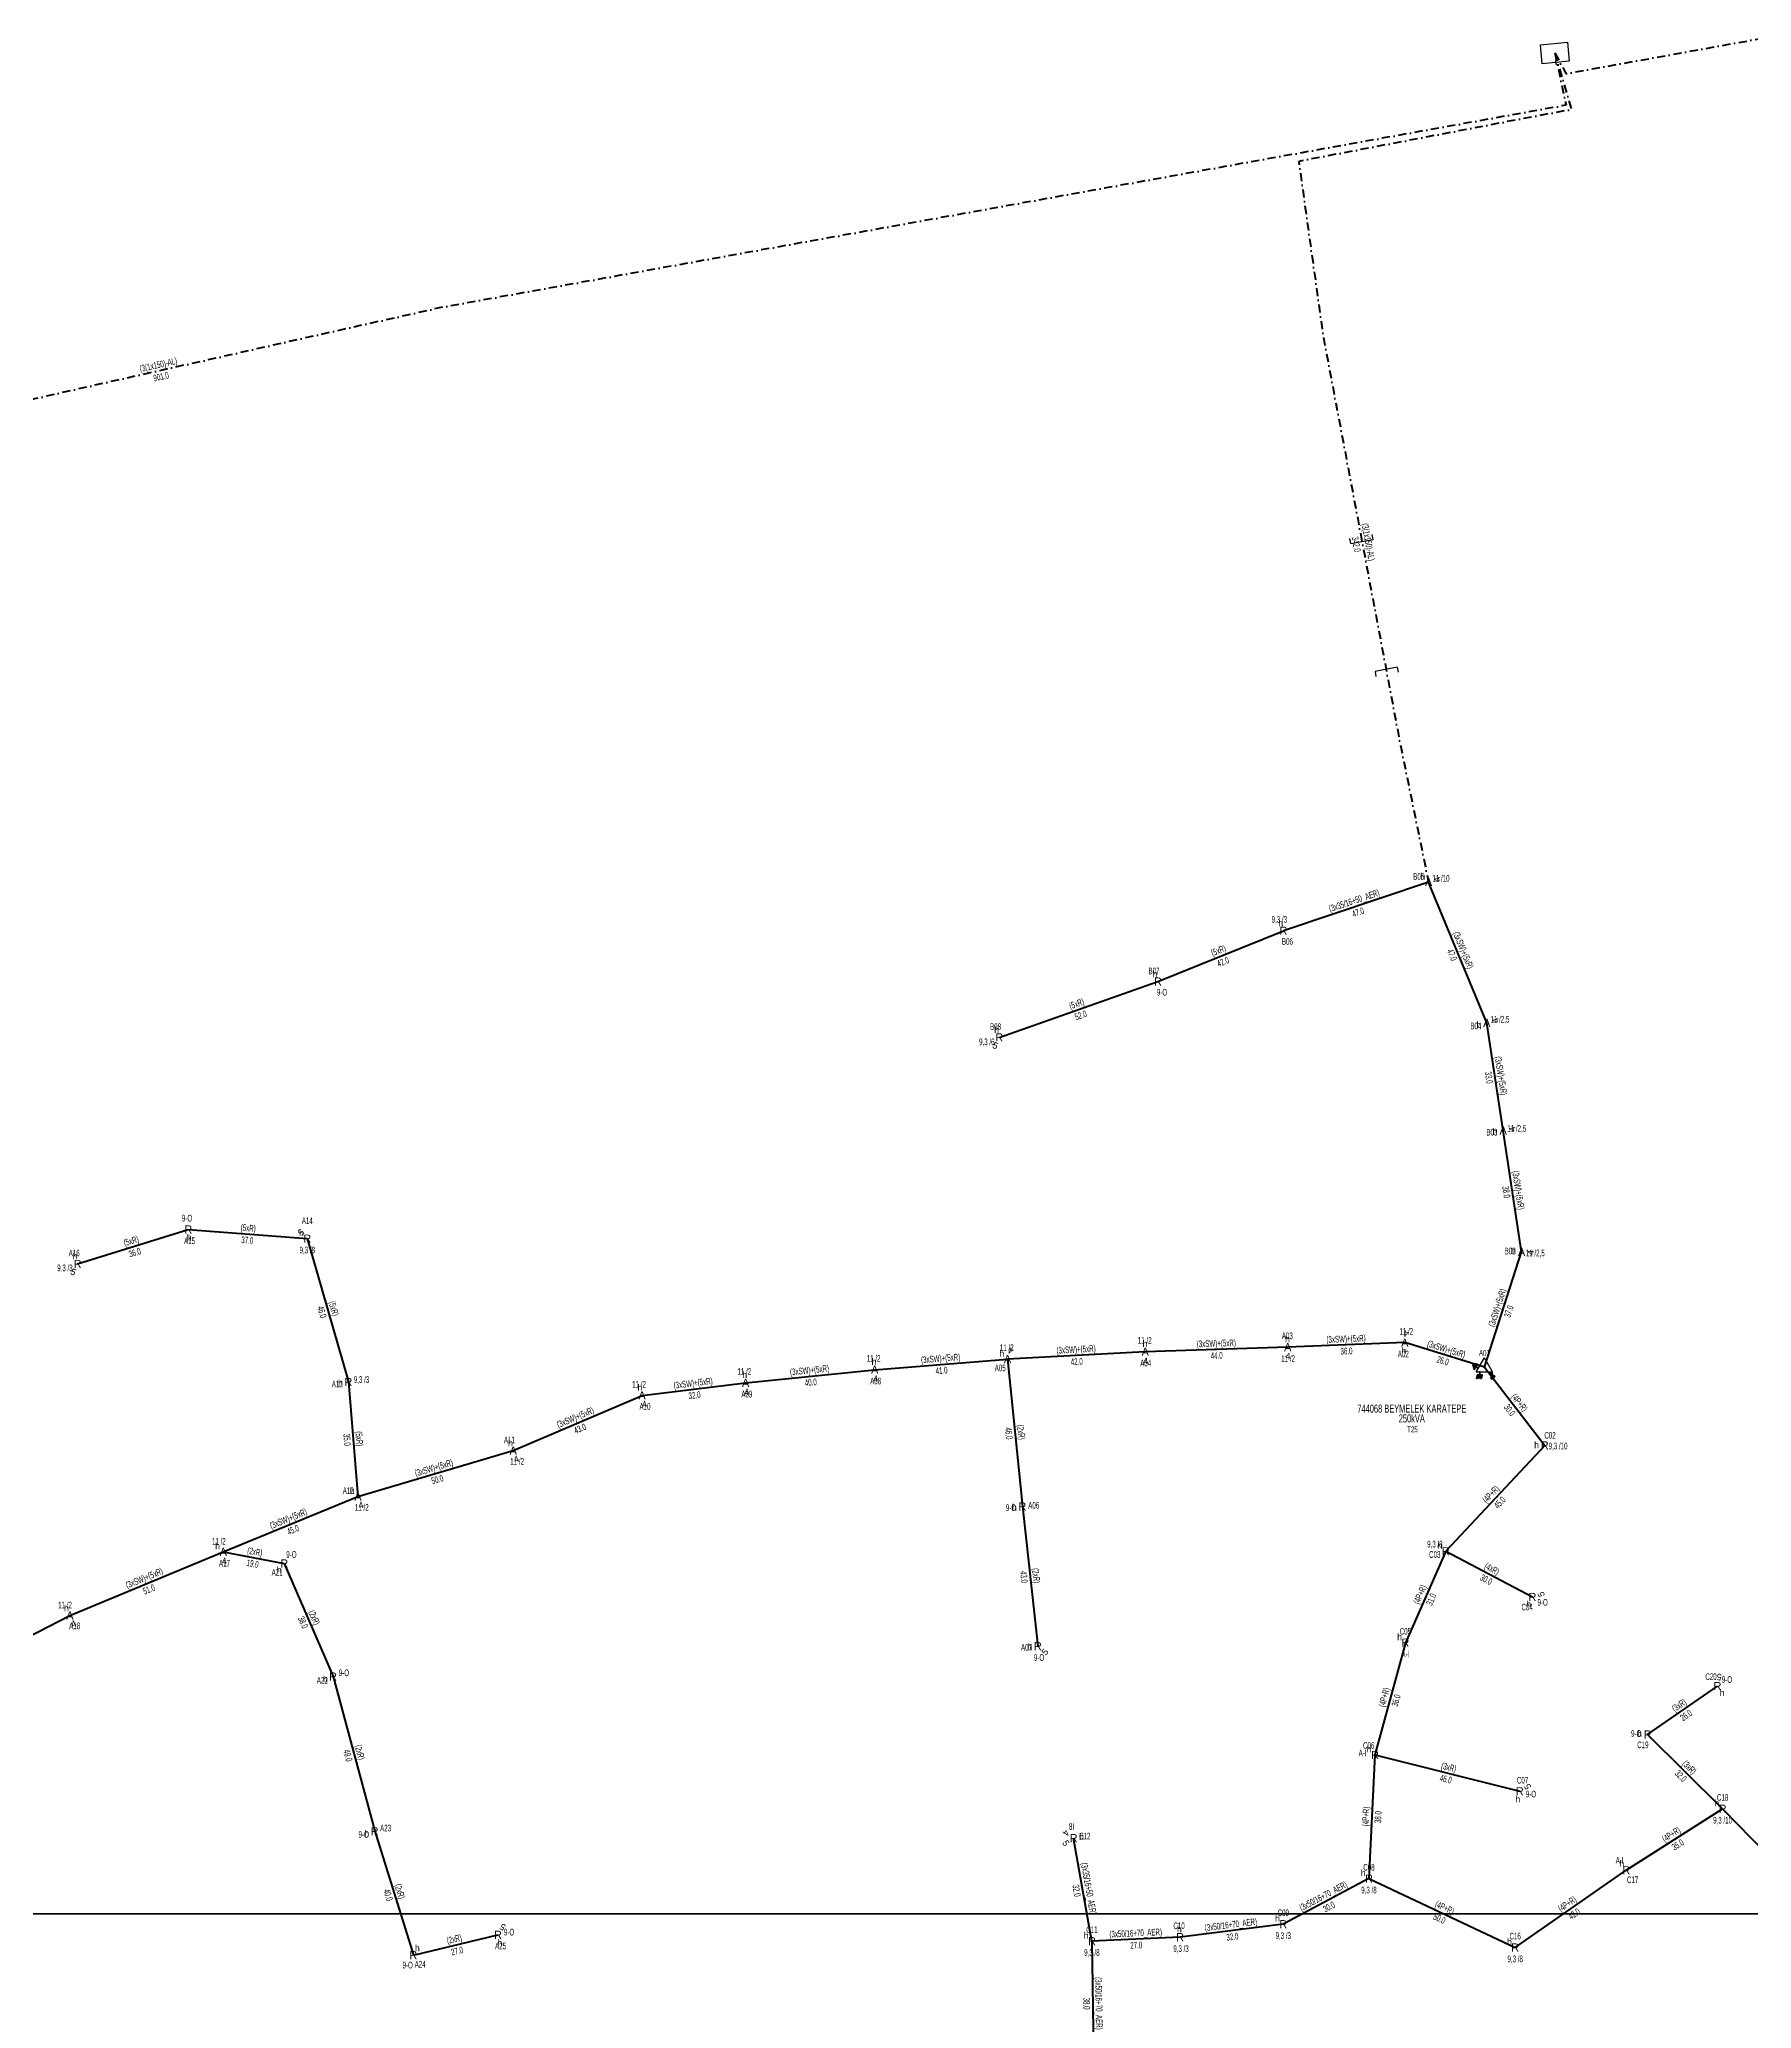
# Model space of a CAD drawing. Header units: millimetres. Extents: x 500432 to 503620, y 4011498 to 4014138.
# Drawn here: x 502030 to 502556, y 4013228 to 4013834 of the extents above; entities that cross this region are included whole.
import ezdxf
from ezdxf.enums import TextEntityAlignment as Align

# ---------------------------------------------------------------- set-up
doc = ezdxf.new("R2010")
doc.units = ezdxf.units.MM
doc.linetypes.add('DASHDOT', pattern=[5, 2.5, -1.25, 0, -1.25])
doc.layers.add('ANTET', color=250, linetype='Continuous')
doc.layers.add('NIA_OG', color=6, linetype='Continuous')
for name, color, linetype, lineweight in [('DIREK_AG_MEVCUT', 120, 'Continuous', 25), ('DIREK_OG_MEVCUT', 16, 'Continuous', 25), ('HAT_AG_HAVAI_MEVCUT', 126, 'Continuous', 50), ('HAT_OG_HAVAI_MEVCUT', 48, 'Continuous', 70), ('HAT_OG_YERALTI_MEVCUT', 48, 'DASHDOT', 70), ('TRAFO_MEVCUT', 5, 'Continuous', 30), ('TRAFO_TADILAT_BYSK', 5, 'Continuous', 30)]:
    doc.layers.add(name, color=color, linetype=linetype, lineweight=lineweight)
doc.styles.add('Direk', font='B_CAD')
doc.styles.get("Standard").update_dxf_attribs({"font": 'Arial'})

# ---------------------------------------------------------------- blocks, each defined once
blk = doc.blocks.new('OG_NIA', base_point=(-43.6726, 128.9236))
at = {"layer": 'NIA_OG'}
for p, q in [((-43.672618, 132.403582), (-45.232618, 132.403582)), ((-43.672618, 125.443582), (-43.672618, 132.403582)), ((-43.672618, 125.443582), (-45.232618, 125.443582))]:
    blk.add_line(p, q, dxfattribs=at)
blk = doc.blocks.new('MEV_DIREK')
h = blk.add_hatch(color=32)
h.paths.add_polyline_path([(-2.14, 0.97), (-2.35, 1.09), (-3.31, -0.55), (-3.09, -0.67), (-2.67, 0.06), (-1.89, -0.39), (-1.79, -0.22), (-2.56, 0.23)])
h.paths.add_polyline_path([(-3.46, -0.17), (-3.33, -0.25), (-2.61, 0.99), (-2.74, 1.06)])
h.paths.add_polyline_path([(-3.54, 0.29), (-3.41, 0.22), (-3.05, 0.82), (-3.18, 0.9)])
h.paths.add_polyline_path([(-3.58, 0.81), (-3.66, 0.68), (-3.53, 0.61), (-3.45, 0.74)])
h.paths.add_polyline_path([(-1.51, -2.34), (-2.26, -2.33), (-2.52, -3.47), (-2.42, -3.47), (-2.21, -2.53), (-1.91, -2.54), (-2.12, -3.47), (-2.02, -3.47), (-1.81, -2.54), (-1.51, -2.54), (-1.72, -3.47), (-1.62, -3.48), (-1.41, -2.54), (-1.11, -2.54), (-1.32, -3.48), (-1.22, -3.48), (-1.01, -2.54), (-0.71, -2.55), (-0.92, -3.48), (-0.82, -3.48), (-0.56, -2.35), (-1.31, -2.34), (-1.31, -1.44), (-1.51, -1.44)])
at = {"layer": 'TRAFO_MEVCUT'}
for points in [[(2.35, -1.57), (2.12, -1.92), (2.08, -1.44), (1.94, -1.44), (2.01, -2.32), (2.25, -1.96), (2.31, -2.67), (2.1, -2.67), (2.39, -2.87), (2.4, -2.86), (2.64, -2.49), (2.45, -2.63)], [(2.35, -1.57), (2.12, -1.92), (2.08, -1.44), (1.94, -1.44), (2.01, -2.32), (2.25, -1.96), (2.31, -2.67), (2.1, -2.67), (2.39, -2.87), (1.98, -3.19), (2.2, -3.79), (2.26, -3.74), (2.08, -3.26), (2.26, -3.13), (2.44, -3.6), (2.49, -3.56), (2.32, -3.08), (2.49, -2.94), (2.67, -3.42), (2.73, -3.38), (2.55, -2.9), (2.73, -2.76), (2.91, -3.24), (2.97, -3.2), (2.79, -2.72), (2.97, -2.58), (3.15, -3.06), (3.21, -3.01), (2.98, -2.42), (2.4, -2.86), (2.64, -2.49), (2.45, -2.63)], [(2.97, -2.58), (3.15, -3.06), (3.21, -3.01), (2.98, -2.42), (2.4, -2.86), (2.64, -2.49), (2.45, -2.63), (2.35, -1.57), (2.12, -1.92), (2.08, -1.44), (1.94, -1.44), (2.01, -2.32), (2.25, -1.96), (2.31, -2.67), (2.1, -2.67), (2.39, -2.87), (1.98, -3.19), (2.2, -3.79), (2.26, -3.74), (2.08, -3.26), (2.26, -3.13), (2.44, -3.6), (2.49, -3.56), (2.32, -3.08), (2.49, -2.94), (2.67, -3.42), (2.73, -3.38), (2.55, -2.9), (2.73, -2.76), (2.91, -3.24), (2.97, -3.2), (2.79, -2.72)]]:
    blk.add_hatch(color=32, dxfattribs=at).paths.add_polyline_path(points)
at = {"layer": 'TRAFO_MEVCUT', "linetype": 'Continuous'}
for p, q in [((-2.5, -1.44), (0, 2.89)), ((2.5, -1.44), (0, 2.89)), ((-2.5, -1.44), (2.5, -1.44))]:
    blk.add_line(p, q, dxfattribs=at)
at = {"layer": 'TRAFO_MEVCUT', "color": 32, "flags": 128}
blk.add_lwpolyline([(1.94, -1.44), (2.08, -1.44), (2.12, -1.92), (2.35, -1.57), (2.45, -2.63), (2.64, -2.49), (2.4, -2.86), (2.98, -2.42), (3.21, -3.01), (3.15, -3.06), (2.97, -2.58), (2.79, -2.72), (2.97, -3.2), (2.91, -3.24), (2.73, -2.76), (2.55, -2.9), (2.73, -3.38), (2.67, -3.42), (2.49, -2.94), (2.32, -3.08), (2.49, -3.56), (2.44, -3.6), (2.26, -3.13), (2.08, -3.26), (2.26, -3.74), (2.2, -3.79), (1.98, -3.19), (2.39, -2.87), (2.1, -2.67), (2.31, -2.67), (2.25, -1.96), (2.01, -2.32), (1.94, -1.44)], dxfattribs=at)
at = {"layer": 'TRAFO_TADILAT_BYSK', "color": 32, "flags": 128}
for points in [[(-3.53, 0.61), (-3.45, 0.74), (-3.58, 0.81), (-3.66, 0.68), (-3.53, 0.61)], [(-3.41, 0.22), (-3.05, 0.82), (-3.18, 0.9), (-3.54, 0.29), (-3.41, 0.22)], [(-3.33, -0.25), (-2.61, 0.99), (-2.74, 1.06), (-3.46, -0.17), (-3.33, -0.25)], [(-1.79, -0.22), (-2.56, 0.23), (-2.14, 0.97), (-2.35, 1.09), (-3.31, -0.55), (-3.09, -0.67), (-2.67, 0.06), (-1.89, -0.39), (-1.79, -0.22)], [(-1.31, -1.44), (-1.51, -1.44), (-1.51, -2.34), (-2.26, -2.33), (-2.52, -3.47), (-2.42, -3.47), (-2.21, -2.53), (-1.91, -2.54), (-2.12, -3.47), (-2.02, -3.47), (-1.81, -2.54), (-1.51, -2.54), (-1.72, -3.47), (-1.62, -3.48), (-1.41, -2.54), (-1.11, -2.54), (-1.32, -3.48), (-1.22, -3.48), (-1.01, -2.54), (-0.71, -2.55), (-0.92, -3.48), (-0.82, -3.48), (-0.56, -2.35), (-1.31, -2.34), (-1.31, -1.44)]]:
    blk.add_lwpolyline(points, dxfattribs=at)
blk = doc.blocks.new('MEV_BINA_KARE')
at = {"layer": 'TRAFO_MEVCUT', "linetype": 'Continuous'}
for p, q in [((-2.25, -2.25), (-2.25, 2.25)), ((-2.25, 2.25), (2.25, 2.25)), ((0, 1.8), (0, 2.7)), ((2.25, 2.25), (2.25, -2.25)), ((2.25, -2.25), (-2.25, -2.25))]:
    blk.add_line(p, q, dxfattribs=at)

msp = doc.modelspace()

# ---------------------------------------------------------------- linework, layer by layer
at = {"layer": 'ANTET', "flags": 128}
for points in [[(500847.5, 4013257.5), (500847.5, 4014137.5), (503422.5, 4014137.5), (503422.5, 4013257.5), (500847.5, 4013257.5)], [(500432.5, 4012377.5), (500432.5, 4013257.5), (503412.5, 4013257.5), (503412.5, 4012377.5), (500432.5, 4012377.5)]]:
    msp.add_lwpolyline(points, close=True, dxfattribs=at)
at = {"layer": 'HAT_AG_HAVAI_MEVCUT'}
for p, q in [((502456.81, 4013574.573), (502412.221, 4013559.619)), ((502373.642, 4013543.998), (502412.221, 4013559.619)), ((502324.879, 4013526.833), (502373.642, 4013543.998)), ((502041.618, 4013457.212), (502075.645, 4013467.804)), ((502075.645, 4013467.804), (502112.21, 4013464.984)), ((502112.21, 4013464.984), (502124.855, 4013420.941)), ((502327.402, 4013427.954), (502331.977, 4013382.673)), ((502124.855, 4013420.941), (502127.784, 4013385.7)), ((502473.959775, 4013425.477598), (502492.501, 4013401.431)), ((502492.501, 4013401.431), (502462.075, 4013368.901)), ((502331.977, 4013382.673), (502336.715, 4013339.733)), ((502086.4, 4013368.714), (502105.128, 4013365.161)), ((502462.075, 4013368.901), (502449.677, 4013340.811)), ((502462.075, 4013368.901), (502488.732, 4013354.855)), ((502105.128, 4013365.161), (502120.131, 4013330.401)), ((502449.677, 4013340.811), (502440.301, 4013306.301)), ((502120.131, 4013330.401), (502132.919, 4013282.857)), ((502524.129, 4013312.588), (502545.592, 4013327.482)), ((502547.163, 4013289.755), (502524.129, 4013312.588)), ((502440.301, 4013306.301), (502438.482, 4013268.282)), ((502440.301, 4013306.301), (502484.834, 4013295.134)), ((502517.567, 4013270.849), (502547.163, 4013289.755)), ((502547.163, 4013289.755), (502574.645, 4013261.506)), ((502132.919, 4013282.857), (502144.8, 4013244.777)), ((502353.33, 4013249.08), (502347.703, 4013280.742)), ((502483.417, 4013247.125), (502517.567, 4013270.849)), ((502438.482, 4013268.282), (502412.14, 4013254.29)), ((502438.482, 4013268.282), (502483.417, 4013247.125)), ((502144.8, 4013244.777), (502170.8, 4013251.023)), ((502412.14, 4013254.29), (502380.42, 4013250.32)), ((502380.42, 4013250.32), (502353.33, 4013249.08)), ((502353.33, 4013249.08), (502353.9, 4013210.75))]:
    msp.add_line(p, q, dxfattribs=at)
at = {"layer": 'HAT_OG_HAVAI_MEVCUT'}
for p, q in [((502474.693, 4013531.297), (502456.81, 4013574.573)), ((502479.723, 4013498.234), (502474.693, 4013531.297)), ((502485.38, 4013460.925), (502479.723, 4013498.234)), ((502473.959775, 4013425.477598), (502485.38, 4013460.925)), ((502449.495, 4013433.02), (502413.511, 4013431.625)), ((502473.959775, 4013425.477598), (502449.495, 4013433.02)), ((502286.57, 4013424.711), (502327.402, 4013427.954)), ((502369.727, 4013430.226), (502327.402, 4013427.954)), ((502413.511, 4013431.625), (502369.727, 4013430.226)), ((502215.088, 4013416.803), (502246.906, 4013420.671)), ((502246.906, 4013420.671), (502286.57, 4013424.711)), ((502175.495, 4013399.839), (502215.088, 4013416.803)), ((502127.784, 4013385.7), (502175.495, 4013399.839)), ((502086.4, 4013368.714), (502127.784, 4013385.7)), ((502039.25, 4013349.164), (502086.4, 4013368.714)), ((502000.735, 4013329.383), (502039.25, 4013349.164))]:
    msp.add_line(p, q, dxfattribs=at)
at = {"layer": 'HAT_OG_YERALTI_MEVCUT', "flags": 128}
for points in [[(502495.615, 4013829.392), (502499.029274, 4013823.040544), (502769.42849, 4013871.773911), (502878.872887, 4013892.580735), (502883.654933, 4013895.668126)], [(502495.615, 4013829.392), (502499.05045, 4013813.346222), (502152.274998, 4013750.949081), (501981.469208, 4013712.565647), (501673.005921, 4013556.950071), (501674.158, 4013545.199)], [(502495.615, 4013829.392), (502500.73967, 4013812.041398), (502416.890395, 4013796.083439), (502424.447206, 4013742.274336), (502448.434877, 4013615.189594), (502456.81, 4013574.573)]]:
    msp.add_lwpolyline(points, dxfattribs=at)

# ---------------------------------------------------------------- block references
at = {"layer": 'NIA_OG'}
for p, rotation in [((502436.342173, 4013679.255765), 280.689012), ((502443.7613, 4013639.949829), 100.689012)]:
    msp.add_blockref('OG_NIA', p, dxfattribs=dict(at, rotation=rotation))
at = {"layer": 'TRAFO_MEVCUT', "xscale": 1.85, "yscale": 1.3, "rotation": 185.3500999999999}
msp.add_blockref('MEV_BINA_KARE', (502495.615, 4013829.392), dxfattribs=at)
at = {"layer": 'TRAFO_MEVCUT'}
msp.add_blockref('MEV_DIREK', (502473.959775, 4013425.477598), dxfattribs=at)

# ---------------------------------------------------------------- texts
at = {"layer": 'DIREK_AG_MEVCUT', "linetype": 'ByBlock', "width": 0.53}
for s, p in [('9,3 /3', (502410.93511, 4013563.096742)), ('B06', (502413.434805, 4013556.336215)), ('B07', (502372.40381, 4013547.271665)), ('9-O', (502374.884438, 4013540.713103)), ('B08', (502323.716868, 4013530.134431)), ('9,3 /6', (502321.044594, 4013525.483256)), ('9-O', (502075.251993, 4013471.285696)), ('A14', (502112.21, 4013470.484)), ('A15', (502076.03758, 4013464.326087)), ('9,3 /8', (502112.21, 4013461.484)), ('9,3 /3', (502037.729754, 4013456.001658)), ('A16', (502040.577746, 4013460.553836)), ('A13', (502121.412336, 4013420.310078)), ('9,3 /3', (502128.877543, 4013421.678194)), ('C02', (502494.119604, 4013404.534244)), ('9,3 /10', (502496.58954, 4013401.23634)), ('A06', (502335.457616, 4013383.040851)), ('9-O', (502328.462817, 4013382.301601)), ('9,3 /8', (502458.736717, 4013371.106415)), ('9-O', (502107.329532, 4013367.909137)), ('C03', (502458.716836, 4013367.914726)), ('A21', (502102.939736, 4013362.429425)), ('9-O', (502491.855014, 4013353.209434)), ('C04', (502487.100432, 4013351.758553)), ('C05', (502449.677, 4013344.311)), ('A07', (502333.236114, 4013339.34914)), ('9-O', (502337.099269, 4013336.250413)), ('A-I', (502449.677, 4013337.311)), ('A22', (502116.825688, 4013329.249952)), ('9-O', (502123.466584, 4013331.562589)), ('C20', (502543.596596, 4013330.357476)), ('9-O', (502548.490387, 4013329.493302)), ('9-O', (502520.608608, 4013312.895705)), ('A-I', (502436.521048, 4013306.897622)), ('C06', (502438.3991, 4013309.239159)), ('C19', (502522.656919, 4013309.412629)), ('C07', (502485.685296, 4013298.528893)), ('9-O', (502488.260827, 4013294.274696)), ('C18', (502547.163, 4013293.255)), ('9,3 /10', (502547.163, 4013286.255)), ('9-O', (502129.526521, 4013281.871951)), ('A23', (502136.280176, 4013283.83296)), ('8I', (502347.069155, 4013284.30852)), ('C12', (502351.149003, 4013281.354427)), ('A-I', (502515.524382, 4013273.914196)), ('C08', (502438.482, 4013271.782)), ('C17', (502519.507894, 4013267.936453)), ('9,3 /8', (502438.482, 4013264.782)), ('C09', (502412.14, 4013257.79)), ('9-O', (502174.235268, 4013251.848257)), ('C11', (502353.33, 4013252.58)), ('C10', (502380.122419, 4013253.807326)), ('9,3 /3', (502412.14, 4013250.79)), ('C16', (502483.417, 4013250.625)), ('A25', (502171.617548, 4013247.619823)), ('9,3 /8', (502353.33, 4013245.58)), ('9,3 /3', (502380.721913, 4013246.781899)), ('9,3 /8', (502483.417, 4013243.625)), ('9-O', (502143.063893, 4013241.718649)), ('A24', (502146.904555, 4013241.980422))]:
    msp.add_text(s, height=2.05, dxfattribs=at).set_placement(p, align=Align.MIDDLE_CENTER)
at = {"layer": 'DIREK_AG_MEVCUT', "color": 40, "linetype": 'ByBlock', "style": 'Direk'}
for p in [(502411.353996, 4013561.963846), (502110.442233, 4013466.751767), (502040.874961, 4013459.599026), (502490.003829, 4013401.549893), (502329.490846, 4013382.410249), (502460.307233, 4013370.668767), (502487.566595, 4013352.643252), (502447.909233, 4013342.578767), (502545.395233, 4013291.522767), (502436.714233, 4013270.049767), (502410.372233, 4013256.057767), (502351.562233, 4013250.847767), (502481.649233, 4013248.892767)]:
    msp.add_text('h', height=2, dxfattribs=at).set_placement(p, align=Align.MIDDLE_CENTER)
at = {"layer": 'DIREK_AG_MEVCUT', "linetype": 'ByBlock', "style": 'Direk'}
for p in [(502412.221, 4013559.619), (502373.642, 4013543.998), (502324.879, 4013526.833), (502075.645, 4013467.804), (502112.21, 4013464.984), (502041.618, 4013457.212), (502124.855, 4013420.941), (502492.501, 4013401.431), (502331.977, 4013382.673), (502105.128, 4013365.161), (502462.075, 4013368.901), (502488.732, 4013354.855), (502449.677, 4013340.811), (502336.715, 4013339.733), (502120.131, 4013330.401), (502545.592, 4013327.482), (502524.129, 4013312.588), (502440.301, 4013306.301), (502484.834, 4013295.134), (502547.163, 4013289.755), (502132.919, 4013282.857), (502347.703, 4013280.742), (502438.482, 4013268.282), (502517.567, 4013270.849), (502170.8, 4013251.023), (502380.42, 4013250.32), (502412.14, 4013254.29), (502144.8, 4013244.777), (502353.33, 4013249.08), (502483.417, 4013247.125)]:
    msp.add_text('R', height=2.5, dxfattribs=at).set_placement(p, align=Align.MIDDLE_CENTER)
at = {"layer": 'DIREK_AG_MEVCUT', "color": 40, "style": 'Direk'}
for p in [(502372.757578, 4013546.336332), (502324.048905, 4013529.191165), (502075.925414, 4013465.319776), (502122.395954, 4013420.490341), (502103.564954, 4013363.209875), (502334.230081, 4013339.458814), (502117.770063, 4013329.578823), (502547.017288, 4013325.428088), (502521.638495, 4013312.805686), (502438.533233, 4013308.068767), (502484.225932, 4013292.709077), (502130.51816, 4013282.159886), (502350.16443, 4013281.179448), (502516.180647, 4013272.929391), (502380.207442, 4013252.810947), (502146.034168, 4013246.951127), (502171.383963, 4013248.592159)]:
    msp.add_text('h', height=2, dxfattribs=at).set_placement(p, align=Align.MIDDLE_CENTER)
at = {"layer": 'DIREK_AG_MEVCUT', "color": 32, "style": 'Direk'}
for s, rotation, p in [('5', 334.392513, (502323.66883, 4013524.308027)), ('5', 332.290438, (502040.316029, 4013454.733115)), ('5', 107.214537, (502491.406569, 4013355.683661)), ('5', 411.296547, (502338.9001, 4013337.982189)), ('5', 169.758267, (502546.089844, 4013330.237386)), ('5', 120.922897, (502487.236007, 4013296.572876)), ('4', 235.077442, (502345.407206, 4013282.344912)), ('5', 302.577441, (502345.34354, 4013279.234371)), ('5', 148.508236, (502172.262653, 4013253.410603))]:
    msp.add_text(s, height=2, rotation=rotation, dxfattribs=at).set_placement(p, align=Align.MIDDLE_CENTER)
at = {"layer": 'DIREK_AG_MEVCUT', "color": 32, "linetype": 'ByBlock', "style": 'Direk'}
msp.add_text('5', height=2, rotation=225.000001, dxfattribs=at).set_placement((502110.230101, 4013466.963899), align=Align.MIDDLE_CENTER)
at = {"layer": 'DIREK_OG_MEVCUT', "linetype": 'ByBlock', "width": 0.53}
for s, p in [('B05', (502453.775996, 4013576.31794)), ('11 /10', (502460.623081, 4013575.742525)), ('B04', (502471.321129, 4013530.358657)), ('11 /2,5', (502478.740239, 4013532.423288)), ('B03', (502476.262683, 4013497.708448)), ('11 /2,5', (502483.894581, 4013498.867578)), ('B02', (502481.891362, 4013461.206785)), ('11 /2,5', (502489.591592, 4013460.584821)), ('11 /2', (502327.169247, 4013431.451917)), ('11 /2', (502369.577143, 4013433.726435)), ('A03', (502413.38732, 4013435.122814)), ('11 /2', (502449.950679, 4013436.501353)), ('11 /2', (502286.253403, 4013428.204367)), ('A05', (502325.159515, 4013425.26676)), ('A04', (502369.876702, 4013426.729203)), ('11 /2', (502413.634787, 4013428.12418)), ('A02', (502449.040755, 4013429.549602)), ('11 /2', (502214.172715, 4013420.204118)), ('11 /2', (502246.516416, 4013424.15876)), ('A08', (502286.885903, 4013421.225286)), ('A10', (502215.997536, 4013413.423245)), ('A09', (502247.294535, 4013417.192632)), ('A11', (502174.306538, 4013403.131045)), ('11 /2', (502176.693277, 4013396.519766)), ('A12', (502124.798695, 4013387.527006)), ('11 /2', (502128.956619, 4013382.372266)), ('11 /2', (502085.052851, 4013371.979502)), ('A17', (502086.759115, 4013365.232472)), ('11 /2', (502037.763963, 4013352.372338)), ('A18', (502040.721, 4013345.988128))]:
    msp.add_text(s, height=2.05, dxfattribs=at).set_placement(p, align=Align.MIDDLE_CENTER)
at = {"layer": 'DIREK_OG_MEVCUT', "color": 40, "linetype": 'ByBlock', "style": 'Direk'}
for p in [(502455.042233, 4013576.340767), (502472.284521, 4013530.626755), (502482.888115, 4013461.126275), (502369.62007, 4013432.723712), (502325.634233, 4013429.721767), (502449.170539, 4013430.541144), (502246.628475, 4013423.155548), (502174.646099, 4013402.190461), (502126.016233, 4013387.467767), (502084.632233, 4013370.481767), (502038.199286, 4013351.43248)]:
    msp.add_text('h', height=2, dxfattribs=at).set_placement(p, align=Align.MIDDLE_CENTER)
at = {"layer": 'DIREK_OG_MEVCUT', "linetype": 'ByBlock', "style": 'Direk'}
for p in [(502456.81, 4013574.573), (502474.693, 4013531.297), (502479.723, 4013498.234), (502485.38, 4013460.925), (502413.511, 4013431.625), (502449.495, 4013433.02), (502286.57, 4013424.711), (502327.402, 4013427.954), (502369.727, 4013430.226), (502246.906, 4013420.671), (502215.088, 4013416.803), (502175.495, 4013399.839), (502127.784, 4013385.7), (502086.4, 4013368.714), (502039.25, 4013349.164)]:
    msp.add_text('A', height=2.5, dxfattribs=at).set_placement(p, align=Align.MIDDLE_CENTER)
at = {"layer": 'DIREK_OG_MEVCUT', "color": 32, "linetype": 'ByBlock', "style": 'Direk'}
for rotation, p in [(107.051508, (502459.486916, 4013575.394048)), (98.636065, (502482.491254, 4013498.654442)), (445.382127, (502488.170911, 4013460.699572)), (159.03634, (502328.403772, 4013430.568661)), (362.451395, (502369.846761, 4013427.428562)), (379.850098, (502176.445769, 4013397.205364)), (379.411322, (502128.714573, 4013383.05916)), (365.889154, (502086.687292, 4013365.928778)), (384.85262, (502040.4268, 4013346.623303))]:
    msp.add_text('4', height=2, rotation=rotation, dxfattribs=at).set_placement(p, align=Align.MIDDLE_CENTER)
at = {"layer": 'DIREK_OG_MEVCUT', "color": 32, "style": 'Direk'}
for rotation, p in [(105.551122, (502477.390497, 4013532.047675)), (172.542872, (502449.858396, 4013435.796318)), (362.025098, (502413.609944, 4013428.826749)), (365.178454, (502286.822723, 4013421.922428)), (375.062204, (502215.815629, 4013414.099196)), (366.373535, (502247.216828, 4013417.888306))]:
    msp.add_text('4', height=2, rotation=rotation, dxfattribs=at).set_placement(p, align=Align.MIDDLE_CENTER)
at = {"layer": 'DIREK_OG_MEVCUT', "color": 40, "style": 'Direk'}
for p in [(502477.251345, 4013497.858606), (502413.422657, 4013434.123439), (502286.344355, 4013427.200796), (502214.438331, 4013419.217111)]:
    msp.add_text('h', height=2, dxfattribs=at).set_placement(p, align=Align.MIDDLE_CENTER)
at = {"layer": 'HAT_AG_HAVAI_MEVCUT', "lineweight": 30, "width": 0.53}
for s, rotation, p in [('(3x35/16+50_AER)', 18.540124, (502434.245227, 4013567.901886)), ('(5xR)', 22.043488, (502392.612486, 4013552.596364, 251206.1105)), ('(5xR)', 19.392512, (502348.978268, 4013536.217276, 251186.821)), ('(5xR)', 355.589911, (502093.99286, 4013467.241483, 251056.105)), ('(5xR)', 17.290436, (502058.378867, 4013463.319589, 251037.8225)), ('(5xR)', 286.019079, (502119.349494, 4013443.197064, 251062.4275)), ('(4P+R)', 307.634163, (502483.903524, 4013413.973324)), ('(5xR)', 274.751128, (502127.166579, 4013403.390904, 251063.892)), ('(2xR)', 275.769344, (502330.535194, 4013405.398945)), ('(4P+R)', 406.914122, (502476.667219, 4013385.74663, 251231.0375)), ('(2xR)', 349.257742, (502095.922433, 4013367.772604, 251052.564)), ('(2xR)', 276.296546, (502335.190872, 4013361.296223, 251168.3575)), ('(4xR)', 332.214536, (502475.799738, 4013362.629994, 251244.366)), ('(4P+R)', 426.184918, (502455.098375, 4013355.199218, 251224.8385)), ('(2xR)', 293.345839, (502113.40991, 4013348.117838, 251060.0655)), ('(4P+R)', 434.800247, (502444.168735, 4013323.778857, 251220.1505)), ('(3xR)', 34.758266, (502534.375902, 4013320.73333, 251272.796)), ('(2xR)', 285.054658, (502127.345827, 4013306.849779, 251066.4595)), ('(3xR)', 345.922896, (502462.774243, 4013301.541974, 251242.417)), ('(3xR)', 315.251082, (502536.244401, 4013301.775169, 251262.0645)), ('(4P+R)', 447.260801, (502438.542471, 4013287.332121, 251219.241)), ('(4P+R)', 32.570544, (502531.907413, 4013281.01832, 251273.5815)), ('(3x35/16+50_AER)', 280.07744, (502351.353386, 4013265.059732, 251173.8515)), ('(2xR)', 287.327977, (502139.670923, 4013264.070165, 251072.4)), ('(3x50/16+70_AER)', 387.975764, (502424.912267, 4013262.036674, 251206.07)), ('(4P+R)', 34.787703, (502500.007043, 4013259.685081, 251258.7835)), ('(4P+R)', 334.787272, (502461.311583, 4013258.472523, 251241.7085)), ('(2xR)', 13.508235, (502157.601453, 4013248.726486, 251085.4)), ('(3x50/16+70_AER)', 362.62079, (502366.836133, 4013250.549111, 251176.665)), ('(3x50/16+70_AER)', 367.133909, (502396.17444, 4013253.14842, 251190.21)), ('(3x50/16+70_AER)', 270.851975, (502354.464906, 4013229.927639, 251176.95))]:
    msp.add_text(s, height=2.05, rotation=rotation, dxfattribs=at).set_placement(p, align=Align.CENTER)
for s, rotation, p in [('47.0', 18.540124, (502434.785773, 4013566.290114)), ('42.0', 22.043488, (502393.250514, 4013551.020636, 251206.1105)), ('52.0', 19.392512, (502349.542732, 4013534.613724, 251186.821)), ('37.0', 355.589911, (502093.86214, 4013465.546517, 251056.105)), ('36.0', 17.290436, (502058.884133, 4013461.696411, 251037.8225)), ('46.0', 286.019079, (502117.715506, 4013442.727936, 251062.4275)), ('30.0', 307.634163, (502482.557251, 4013412.935274)), ('35.0', 274.751128, (502125.472421, 4013403.250096, 251063.892)), ('46.0', 275.769344, (502328.843806, 4013405.228055)), ('45.0', 406.914122, (502477.908781, 4013384.58537, 251231.0375)), ('19.0', 349.257742, (502095.605567, 4013366.102396, 251052.564)), ('43.0', 276.296546, (502333.501128, 4013361.109777, 251168.3575)), ('30.0', 332.214536, (502475.007262, 4013361.126006, 251244.366)), ('31.0', 426.184918, (502456.653625, 4013354.512782, 251224.8385)), ('38.0', 293.345839, (502111.84909, 4013347.444162, 251060.0655)), ('36.0', 434.800247, (502445.809265, 4013323.333143, 251220.1505)), ('26.0', 34.758266, (502535.345098, 4013319.33667, 251272.796)), ('49.0', 285.054658, (502125.704173, 4013306.408221, 251066.4595)), ('46.0', 345.922896, (502462.360757, 4013299.893026, 251242.417)), ('32.0', 315.251082, (502535.047599, 4013300.567831, 251262.0645)), ('38.0', 447.260801, (502440.240529, 4013287.250879, 251219.241)), ('35.0', 32.570544, (502532.822587, 4013279.58568, 251273.5815)), ('40.0', 287.327977, (502138.048077, 4013263.563835, 251072.4)), ('32.0', 280.07744, (502349.679614, 4013264.762268, 251173.8515)), ('30.0', 387.975764, (502425.709733, 4013260.535326, 251206.07)), ('50.0', 334.787272, (502460.587417, 4013256.934477, 251241.7085)), ('42.0', 34.787703, (502500.976957, 4013258.288919, 251258.7835)), ('32.0', 367.133909, (502396.38556, 4013251.46158, 251190.21)), ('27.0', 13.508235, (502157.998547, 4013247.073514, 251085.4)), ('27.0', 362.62079, (502366.913867, 4013248.850889, 251176.665)), ('38.0', 270.851975, (502352.765094, 4013229.902361, 251176.95))]:
    msp.add_text(s, height=2.05, rotation=rotation, dxfattribs=at).set_placement(p, align=Align.TOP_CENTER)
at = {"layer": 'HAT_OG_HAVAI_MEVCUT', "lineweight": 30, "width": 0.53}
for s, rotation, p in [('47.0', 292.451948, (502464.96593, 4013552.610378)), ('33.0', 278.650296, (502476.367669, 4013514.637657)), ('38.0', 278.621835, (502481.711106, 4013479.452075)), ('37.0', 72.142418, (502480.478936, 4013442.940645)), ('42.0', 363.07268, (502348.610062, 4013428.241222)), ('44.0', 361.83011, (502391.646146, 4013430.075934)), ('36.0', 362.220087, (502431.535927, 4013431.473138)), ('26.0', 342.865658, (502461.476966, 4013428.436525)), ('40.0', 5.815838, (502266.824132, 4013421.845375)), ('41.0', 4.54107, (502307.053298, 4013425.485168)), ('32.0', 6.931232, (502231.099576, 4013417.893212)), ('43.0', 23.193176, (502195.626258, 4013407.539695)), ('50.0', 16.507019, (502151.881013, 4013391.954533)), ('45.0', 22.315624, (502107.414752, 4013376.42066)), ('51.0', 22.520566, (502063.150563, 4013358.153819))]:
    msp.add_text(s, height=2.05, rotation=rotation, dxfattribs=at).set_placement(p, align=Align.TOP_CENTER)
for rotation, p in [(292.451948, (502466.53707, 4013553.259622)), (278.650296, (502478.048331, 4013514.893343)), (278.621835, (502483.391894, 4013479.706925)), (72.142418, (502478.860839, 4013443.461953)), (363.07268, (502348.518938, 4013429.938778)), (361.83011, (502391.591854, 4013431.775066)), (362.220087, (502431.470073, 4013433.171862)), (342.865658, (502461.977809, 4013430.061073)), (5.815838, (502266.651868, 4013423.536625)), (4.54107, (502306.918702, 4013427.179832)), (6.931232, (502230.894424, 4013419.580788)), (23.193176, (502194.956742, 4013409.102305)), (16.507019, (502151.397987, 4013393.584467)), (22.315624, (502106.769248, 4013377.99334)), (22.520566, (502062.499437, 4013359.724181))]:
    msp.add_text('(3xSW)+(5xR)', height=2.05, rotation=rotation, dxfattribs=at).set_placement(p, align=Align.CENTER)
at = {"layer": 'HAT_OG_YERALTI_MEVCUT', "lineweight": 30, "width": 0.53}
for rotation, p in [(372.665099, (502066.685739, 4013732.586682)), (280.689012, (502437.276293, 4013678.889621))]:
    msp.add_text('(3(1x150)-AL)', height=2.05, rotation=rotation, dxfattribs=at).set_placement(p, align=Align.CENTER)
for s, rotation, p in [('901.0', 372.665099, (502067.058467, 4013730.928046)), ('342.0', 280.689012, (502435.605791, 4013678.574308))]:
    msp.add_text(s, height=2.05, rotation=rotation, dxfattribs=at).set_placement(p, align=Align.TOP_CENTER)
at = {"layer": 'TRAFO_MEVCUT', "width": 0.6}
for s, height, p in [('A01', 1.8, (502473.959775, 4013428.977598)), ('744068 BEYMELEK KARATEPE', 2.5, (502451.644126, 4013411.494499)), ('250kVA', 2.5, (502451.644126, 4013408.494499))]:
    msp.add_text(s, height=height, dxfattribs=at).set_placement(p, align=Align.CENTER)
msp.add_text('T25', height=1.8, dxfattribs=at).set_placement((502451.84426, 4013407.255077), align=Align.TOP_CENTER)

doc.saveas('drawing.dxf')
